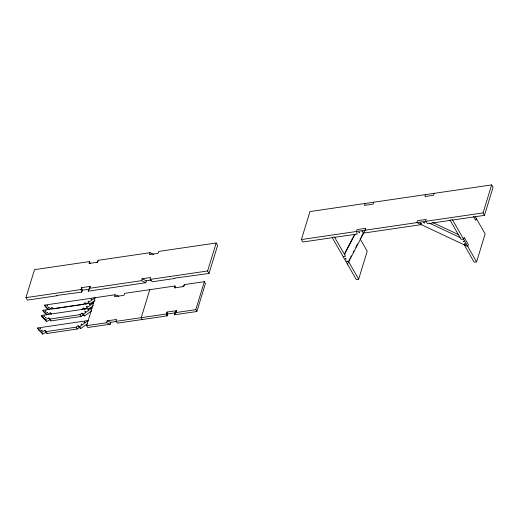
<?xml version="1.0" encoding="UTF-8"?>
<svg xmlns="http://www.w3.org/2000/svg" width="519" height="519" viewBox="0 0 519 519"><rect width="100%" height="100%" fill="white"/><g stroke="black" fill="none" stroke-linecap="round" stroke-linejoin="round"><path stroke-width="0.78" d="M151.204 280.104L146.403 280.811L145.82 282.719L88.191 291.172L90.28 286.378L81.639 287.643L82.365 290.205L81.781 292.113L56.668 295.467L56.843 295.772L27.358 300.099L25.95 297.64L34.507 269.653L89.618 261.563L90.163 263.49M81.781 292.113L81.055 289.55L81.639 287.643M89.618 261.563L89.034 263.47L97.676 262.205L98.253 260.298L150.049 252.695L153.656 254.394M88.191 291.172L90.28 286.378M116.418 321.482L110.807 322.305L110.223 324.213L87.692 327.521L86.634 325.673L95.191 297.685L86.667 303.797L85.142 302.875L83.124 304.316L53.029 308.734L51.926 307.644L48.708 309.369L44.433 305.14L115.114 294.766L118.786 296.226M86.634 325.673L106.551 322.753L107.135 320.846L116.58 319.457L115.997 321.365L117.437 323.155L167.112 315.863L167.695 313.956L167.021 312.055L176.46 310.667L175.876 312.581L174.319 314.806L196.857 311.504L205.414 283.517L204.356 281.668L184.44 284.594L182.883 286.819M115.114 294.766L114.53 296.673L123.976 295.285L124.554 293.378L174.994 285.975L175.669 287.876M89.696 288.285L141.492 280.682L142.076 278.774L150.711 277.509L150.127 279.417L152.223 281.778L174.773 278.469L174.598 278.158L209.04 273.442L217.597 245.455L216.189 242.989L158.691 251.43L158.107 253.337L149.466 254.602L150.049 252.695M149.777 289.68L141.213 317.667L142.271 319.509M167.112 315.863L166.437 313.963L167.021 312.055M174.994 285.975L174.41 287.883L183.856 286.501L184.44 284.594M174.319 314.806L174.903 312.899L176.46 310.667M196.857 311.504L195.799 309.655L204.356 281.668M209.04 273.442L207.626 270.976L216.189 242.989M332.296 237.689L302.811 242.016L301.403 239.557L309.96 211.57L491.642 184.907L493.05 187.372L484.493 215.359L452.62 220.037M365.071 203.48L364.487 205.388L373.122 204.123L373.706 202.215M349.268 259.876L348.684 261.784L358.655 279.19L356.261 279.54L332.121 237.384L334.508 237.034L345.498 256.217L343.273 256.86M358.655 279.19L367.212 251.202L360.037 238.675M425.502 194.612L424.918 196.519L433.56 195.254L434.144 193.347M476.332 218.512L475.748 220.419L473.471 216.442M484.493 215.359L483.079 212.894L491.642 184.907M464.226 244.832L474.191 262.231L476.585 261.881L485.142 233.894L475.196 216.52M97.053 262.608L98.253 260.298M354.464 234.607L345.09 252.584L344.506 254.492L355.002 234.361M349.138 260.123L349.877 258.709M350.617 257.294L351.35 255.88M353.199 252.344L353.932 250.93M355.774 247.394L357.623 243.852M360.939 237.488L363.521 232.538M347.451 264.158L365.149 230.202L365.733 228.295L357.091 229.56L356.508 231.468L357.234 234.03L334.684 237.339M81.554 309.48L83.565 308.033L85.097 308.961L93.615 302.843L42.843 310.323L43.901 312.172L46.58 314.812M91.007 303.297L94.938 300.475M83.527 314.099L92.045 307.981L41.273 315.461L45.555 319.691L48.773 317.965L49.876 319.055L79.984 314.618L81.996 313.171L83.527 314.099L84.584 315.941L91.792 310.771M89.43 308.455L93.362 305.633M48.773 317.965L50.933 320.898L81.042 316.467L83.053 315.02L84.584 315.941M79.686 326.652L88.204 320.534L37.433 328.021L41.715 332.244L44.932 330.519L46.035 331.609L76.144 327.171L78.155 325.731L79.686 326.652L80.743 328.501L87.296 323.798M44.932 330.519L47.093 333.458L77.201 329.02L79.212 327.573L80.743 328.501M51.446 313.917L50.343 312.821L47.125 314.553L42.843 310.323M41.273 315.461L42.331 317.31L46.613 321.54L49.83 319.808M37.433 328.021L38.49 329.863L42.772 334.093L45.99 332.361M301.403 239.557L483.079 212.894M363.644 233.089L421.272 224.636M450.226 220.387L427.675 223.695L425.58 221.334L426.164 219.427L417.529 220.692L416.945 222.599L467.775 246.499L468.359 244.592L464.181 237.293L463.597 239.201L461.034 239.259L450.051 220.075L452.438 219.725L476.585 261.881M25.95 297.64L81.055 289.55M150.127 279.417L207.626 270.976M82.365 290.205L88.775 289.265M115.997 321.365L166.437 313.963M175.876 312.581L195.799 309.655M167.695 313.956L174.903 312.899M107.135 320.846L110.807 322.305M106.551 322.753L110.223 324.213M432.645 222.469L458.478 234.614M429.907 223.365L460.048 237.533M142.076 278.774L146.403 280.811M141.492 280.682L145.82 282.719M48.163 309.629L45.49 306.982L44.433 305.14M85.142 302.875L85.849 304.108M83.565 308.033L84.623 309.882M81.996 313.171L83.053 315.02M79.984 314.618L81.042 316.467M78.155 325.731L79.212 327.573M76.144 327.171L77.201 329.02M51.926 307.644L52.627 308.876M50.343 312.821L51.05 314.053M49.876 319.055L50.933 320.898M45.555 319.691L46.613 321.54M46.035 331.609L47.093 333.458M41.715 332.244L42.772 334.093M39.969 328.735C40.605 329.708 41.066 327.534 39.969 328.735M43.81 316.181C44.446 317.154 44.906 314.981 43.81 316.181M45.387 311.043C46.016 312.016 46.476 309.843 45.387 311.043M41.585 330.331C42.221 331.304 42.681 329.124 41.585 330.331M46.97 305.86C47.599 306.833 48.066 304.653 46.97 305.86M45.425 317.771C46.055 318.75 46.489 316.584 45.425 317.771M46.995 312.633C47.631 313.606 48.092 311.432 46.995 312.633M48.578 307.449C49.208 308.429 49.675 306.249 48.578 307.449M81.152 324.349C81.788 325.322 82.249 323.149 81.152 324.349M84.993 311.796C85.629 312.762 86.07 310.615 84.993 311.796M86.563 306.658C87.192 307.631 87.627 305.464 86.563 306.658M84.104 322.234C84.733 323.207 85.168 321.04 84.104 322.234M88.139 301.5C88.768 302.473 89.236 300.3 88.139 301.5M87.945 309.681C88.574 310.654 89.034 308.474 87.945 309.681M89.515 304.536C90.15 305.516 90.611 303.336 89.515 304.536M91.091 299.379C91.72 300.358 92.187 298.178 91.091 299.379M345.265 258.611L346.076 258.962L345.265 258.611M346.711 261.135L347.522 261.485L346.711 261.135M358.843 232.097L359.654 232.454L358.843 232.097M362.093 231.623L362.911 231.974L362.093 231.623M420.461 223.06L421.272 223.41L420.461 223.06M423.712 222.58L424.529 222.93L423.712 222.58M463.195 241.303L464.012 241.653L463.195 241.303M464.641 243.826L465.459 244.183L464.641 243.826"/></g></svg>
